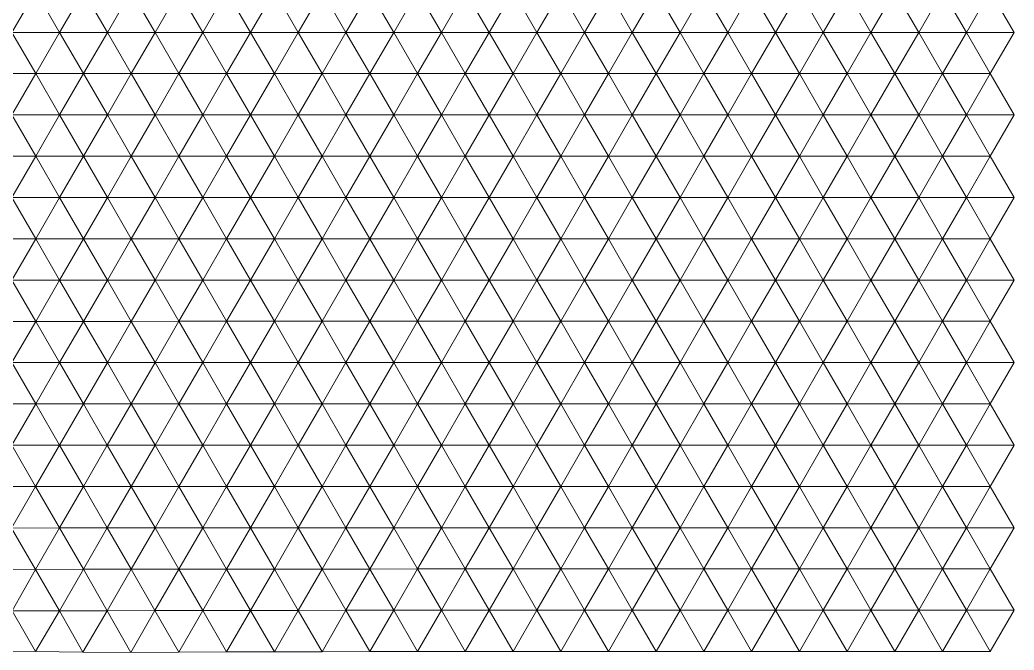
# Model space of a CAD drawing. Extents: x 1.2 to 53.9, y -43.5 to 3.2.
# Drawn here: x 48.75 to 52.924, y -34.563 to -31.919 of the extents above; entities that cross this region are included whole.
import ezdxf

# ---------------------------------------------------------------- set-up
doc = ezdxf.new("R2010")
doc.units = 0
doc.header["$MEASUREMENT"] = 0
doc.layers.add('layer', color=7, linetype='Continuous')

msp = doc.modelspace()

# ---------------------------------------------------------------- linework, layer by layer
at = {"layer": 'layer', "color": 47, "lineweight": 9}
for points in [[(48.8164, -31.7983), (48.6161, -31.7983), (48.7163, -31.9715)], [(48.9166, -31.9715), (48.8164, -31.7983), (48.7163, -31.9715)], [(49.0168, -31.7983), (48.8164, -31.7983), (48.9166, -31.9715)], [(49.117, -31.9715), (49.0168, -31.7983), (48.9166, -31.9715)], [(49.2171, -31.7983), (49.0168, -31.7983), (49.117, -31.9715)], [(49.3173, -31.9715), (49.2171, -31.7983), (49.117, -31.9715)], [(49.4175, -31.7983), (49.2171, -31.7983), (49.3173, -31.9715)], [(49.5177, -31.9715), (49.4175, -31.7983), (49.3173, -31.9715)], [(49.6178, -31.7983), (49.4175, -31.7983), (49.5177, -31.9715)], [(49.718, -31.9715), (49.6178, -31.7983), (49.5177, -31.9715)], [(49.8182, -31.7983), (49.6178, -31.7983), (49.718, -31.9715)], [(49.9184, -31.9715), (49.8182, -31.7983), (49.718, -31.9715)], [(50.0185, -31.7983), (49.8182, -31.7983), (49.9184, -31.9715)], [(50.1187, -31.9715), (50.0185, -31.7983), (49.9184, -31.9715)], [(50.2189, -31.7983), (50.0185, -31.7983), (50.1187, -31.9715)], [(50.3191, -31.9715), (50.2189, -31.7983), (50.1187, -31.9715)], [(50.4192, -31.7983), (50.2189, -31.7983), (50.3191, -31.9715)], [(50.5194, -31.9715), (50.4192, -31.7983), (50.3191, -31.9715)], [(50.6196, -31.7983), (50.4192, -31.7983), (50.5194, -31.9715)], [(50.7198, -31.9715), (50.6196, -31.7983), (50.5194, -31.9715)], [(50.8199, -31.7983), (50.6196, -31.7983), (50.7198, -31.9715)], [(50.9201, -31.9715), (50.8199, -31.7983), (50.7198, -31.9715)], [(51.0203, -31.7983), (50.8199, -31.7983), (50.9201, -31.9715)], [(51.1205, -31.9715), (51.0203, -31.7983), (50.9201, -31.9715)], [(51.2206, -31.7983), (51.0203, -31.7983), (51.1205, -31.9715)], [(51.3208, -31.9715), (51.2206, -31.7983), (51.1205, -31.9715)], [(51.421, -31.7983), (51.2206, -31.7983), (51.3208, -31.9715)], [(51.5212, -31.9715), (51.421, -31.7983), (51.3208, -31.9715)], [(51.6213, -31.7983), (51.421, -31.7983), (51.5212, -31.9715)], [(51.7215, -31.9715), (51.6213, -31.7983), (51.5212, -31.9715)], [(51.8217, -31.7983), (51.6213, -31.7983), (51.7215, -31.9715)], [(51.9219, -31.9715), (51.8217, -31.7983), (51.7215, -31.9715)], [(52.022, -31.7983), (51.8217, -31.7983), (51.9219, -31.9715)], [(52.1222, -31.9715), (52.022, -31.7983), (51.9219, -31.9715)], [(52.2224, -31.7983), (52.022, -31.7983), (52.1222, -31.9715)], [(52.3226, -31.9715), (52.2224, -31.7983), (52.1222, -31.9715)], [(52.4227, -31.7983), (52.2224, -31.7983), (52.3226, -31.9715)], [(52.5229, -31.9715), (52.4227, -31.7983), (52.3226, -31.9715)], [(52.6231, -31.7983), (52.4227, -31.7983), (52.5229, -31.9715)], [(52.7233, -31.9715), (52.6231, -31.7983), (52.5229, -31.9715)], [(52.8234, -31.7983), (52.6231, -31.7983), (52.7233, -31.9715)], [(52.9236, -31.9715), (52.8234, -31.7983), (52.7233, -31.9715)], [(48.8164, -32.1447), (48.7163, -31.9715), (48.6161, -32.1447)], [(48.9166, -31.9715), (48.7163, -31.9715), (48.8164, -32.1447)], [(49.0168, -32.1447), (48.9166, -31.9715), (48.8164, -32.1447)], [(49.117, -31.9715), (48.9166, -31.9715), (49.0168, -32.1447)], [(49.2171, -32.1447), (49.117, -31.9715), (49.0168, -32.1447)], [(49.3173, -31.9715), (49.117, -31.9715), (49.2171, -32.1447)], [(49.4175, -32.1447), (49.3173, -31.9715), (49.2171, -32.1447)], [(49.5177, -31.9715), (49.3173, -31.9715), (49.4175, -32.1447)], [(49.6178, -32.1447), (49.5177, -31.9715), (49.4175, -32.1447)], [(49.718, -31.9715), (49.5177, -31.9715), (49.6178, -32.1447)], [(49.8182, -32.1447), (49.718, -31.9715), (49.6178, -32.1447)], [(49.9184, -31.9715), (49.718, -31.9715), (49.8182, -32.1447)], [(50.0185, -32.1447), (49.9184, -31.9715), (49.8182, -32.1447)], [(50.1187, -31.9715), (49.9184, -31.9715), (50.0185, -32.1447)], [(50.2189, -32.1447), (50.1187, -31.9715), (50.0185, -32.1447)], [(50.3191, -31.9715), (50.1187, -31.9715), (50.2189, -32.1447)], [(50.4192, -32.1447), (50.3191, -31.9715), (50.2189, -32.1447)], [(50.5194, -31.9715), (50.3191, -31.9715), (50.4192, -32.1447)], [(50.6196, -32.1447), (50.5194, -31.9715), (50.4192, -32.1447)], [(50.7198, -31.9715), (50.5194, -31.9715), (50.6196, -32.1447)], [(50.8199, -32.1447), (50.7198, -31.9715), (50.6196, -32.1447)], [(50.9201, -31.9715), (50.7198, -31.9715), (50.8199, -32.1447)], [(51.0203, -32.1447), (50.9201, -31.9715), (50.8199, -32.1447)], [(51.1205, -31.9715), (50.9201, -31.9715), (51.0203, -32.1447)], [(51.2206, -32.1447), (51.1205, -31.9715), (51.0203, -32.1447)], [(51.3208, -31.9715), (51.1205, -31.9715), (51.2206, -32.1447)], [(51.421, -32.1447), (51.3208, -31.9715), (51.2206, -32.1447)], [(51.5212, -31.9715), (51.3208, -31.9715), (51.421, -32.1447)], [(51.6213, -32.1447), (51.5212, -31.9715), (51.421, -32.1447)], [(51.7215, -31.9715), (51.5212, -31.9715), (51.6213, -32.1447)], [(51.8217, -32.1447), (51.7215, -31.9715), (51.6213, -32.1447)], [(51.9219, -31.9715), (51.7215, -31.9715), (51.8217, -32.1447)], [(52.022, -32.1447), (51.9219, -31.9715), (51.8217, -32.1447)], [(52.1222, -31.9715), (51.9219, -31.9715), (52.022, -32.1447)], [(52.2224, -32.1447), (52.1222, -31.9715), (52.022, -32.1447)], [(52.3226, -31.9715), (52.1222, -31.9715), (52.2224, -32.1447)], [(52.4227, -32.1447), (52.3226, -31.9715), (52.2224, -32.1447)], [(52.5229, -31.9715), (52.3226, -31.9715), (52.4227, -32.1447)], [(52.6231, -32.1447), (52.5229, -31.9715), (52.4227, -32.1447)], [(52.7233, -31.9715), (52.5229, -31.9715), (52.6231, -32.1447)], [(52.8234, -32.1447), (52.7233, -31.9715), (52.6231, -32.1447)], [(52.9236, -31.9715), (52.7233, -31.9715), (52.8234, -32.1447)], [(48.8164, -32.1447), (48.6161, -32.1447), (48.7163, -32.3179)], [(48.9166, -32.3179), (48.8164, -32.1447), (48.7163, -32.3179)], [(49.0168, -32.1447), (48.8164, -32.1447), (48.9166, -32.3179)], [(49.117, -32.3179), (49.0168, -32.1447), (48.9166, -32.3179)], [(49.2171, -32.1447), (49.0168, -32.1447), (49.117, -32.3179)], [(49.3173, -32.3179), (49.2171, -32.1447), (49.117, -32.3179)], [(49.4175, -32.1447), (49.2171, -32.1447), (49.3173, -32.3179)], [(49.5177, -32.3179), (49.4175, -32.1447), (49.3173, -32.3179)], [(49.6178, -32.1447), (49.4175, -32.1447), (49.5177, -32.3179)], [(49.718, -32.3179), (49.6178, -32.1447), (49.5177, -32.3179)], [(49.8182, -32.1447), (49.6178, -32.1447), (49.718, -32.3179)], [(49.9184, -32.3179), (49.8182, -32.1447), (49.718, -32.3179)], [(50.0185, -32.1447), (49.8182, -32.1447), (49.9184, -32.3179)], [(50.1187, -32.3179), (50.0185, -32.1447), (49.9184, -32.3179)], [(50.2189, -32.1447), (50.0185, -32.1447), (50.1187, -32.3179)], [(50.3191, -32.3179), (50.2189, -32.1447), (50.1187, -32.3179)], [(50.4192, -32.1447), (50.2189, -32.1447), (50.3191, -32.3179)], [(50.5194, -32.3179), (50.4192, -32.1447), (50.3191, -32.3179)], [(50.6196, -32.1447), (50.4192, -32.1447), (50.5194, -32.3179)], [(50.7198, -32.3179), (50.6196, -32.1447), (50.5194, -32.3179)], [(50.8199, -32.1447), (50.6196, -32.1447), (50.7198, -32.3179)], [(50.9201, -32.3179), (50.8199, -32.1447), (50.7198, -32.3179)], [(51.0203, -32.1447), (50.8199, -32.1447), (50.9201, -32.3179)], [(51.1205, -32.3179), (51.0203, -32.1447), (50.9201, -32.3179)], [(51.2206, -32.1447), (51.0203, -32.1447), (51.1205, -32.3179)], [(51.3208, -32.3179), (51.2206, -32.1447), (51.1205, -32.3179)], [(51.421, -32.1447), (51.2206, -32.1447), (51.3208, -32.3179)], [(51.5212, -32.3179), (51.421, -32.1447), (51.3208, -32.3179)], [(51.6213, -32.1447), (51.421, -32.1447), (51.5212, -32.3179)], [(51.7215, -32.3179), (51.6213, -32.1447), (51.5212, -32.3179)], [(51.8217, -32.1447), (51.6213, -32.1447), (51.7215, -32.3179)], [(51.9219, -32.3179), (51.8217, -32.1447), (51.7215, -32.3179)], [(52.022, -32.1447), (51.8217, -32.1447), (51.9219, -32.3179)], [(52.1222, -32.3179), (52.022, -32.1447), (51.9219, -32.3179)], [(52.2224, -32.1447), (52.022, -32.1447), (52.1222, -32.3179)], [(52.3226, -32.3179), (52.2224, -32.1447), (52.1222, -32.3179)], [(52.4227, -32.1447), (52.2224, -32.1447), (52.3226, -32.3179)], [(52.5229, -32.3179), (52.4227, -32.1447), (52.3226, -32.3179)], [(52.6231, -32.1447), (52.4227, -32.1447), (52.5229, -32.3179)], [(52.7233, -32.3179), (52.6231, -32.1447), (52.5229, -32.3179)], [(52.8234, -32.1447), (52.6231, -32.1447), (52.7233, -32.3179)], [(52.9236, -32.3179), (52.8234, -32.1447), (52.7233, -32.3179)], [(48.8165, -32.4911), (48.7163, -32.3179), (48.6161, -32.4911)], [(48.9166, -32.3179), (48.7163, -32.3179), (48.8165, -32.4911)], [(49.0168, -32.4911), (48.9166, -32.3179), (48.8165, -32.4911)], [(49.117, -32.3179), (48.9166, -32.3179), (49.0168, -32.4911)], [(49.2171, -32.4911), (49.117, -32.3179), (49.0168, -32.4911)], [(49.3173, -32.3179), (49.117, -32.3179), (49.2171, -32.4911)], [(49.4175, -32.4911), (49.3173, -32.3179), (49.2171, -32.4911)], [(49.5177, -32.3179), (49.3173, -32.3179), (49.4175, -32.4911)], [(49.6178, -32.4911), (49.5177, -32.3179), (49.4175, -32.4911)], [(49.718, -32.3179), (49.5177, -32.3179), (49.6178, -32.4911)], [(49.8182, -32.4911), (49.718, -32.3179), (49.6178, -32.4911)], [(49.9184, -32.3179), (49.718, -32.3179), (49.8182, -32.4911)], [(50.0185, -32.4911), (49.9184, -32.3179), (49.8182, -32.4911)], [(50.1187, -32.3179), (49.9184, -32.3179), (50.0185, -32.4911)], [(50.2189, -32.4911), (50.1187, -32.3179), (50.0185, -32.4911)], [(50.3191, -32.3179), (50.1187, -32.3179), (50.2189, -32.4911)], [(50.4192, -32.4911), (50.3191, -32.3179), (50.2189, -32.4911)], [(50.5194, -32.3179), (50.3191, -32.3179), (50.4192, -32.4911)], [(50.6196, -32.4911), (50.5194, -32.3179), (50.4192, -32.4911)], [(50.7198, -32.3179), (50.5194, -32.3179), (50.6196, -32.4911)], [(50.8199, -32.4911), (50.7198, -32.3179), (50.6196, -32.4911)], [(50.9201, -32.3179), (50.7198, -32.3179), (50.8199, -32.4911)], [(51.0203, -32.4911), (50.9201, -32.3179), (50.8199, -32.4911)], [(51.1205, -32.3179), (50.9201, -32.3179), (51.0203, -32.4911)], [(51.2206, -32.4911), (51.1205, -32.3179), (51.0203, -32.4911)], [(51.3208, -32.3179), (51.1205, -32.3179), (51.2206, -32.4911)], [(51.421, -32.4911), (51.3208, -32.3179), (51.2206, -32.4911)], [(51.5212, -32.3179), (51.3208, -32.3179), (51.421, -32.4911)], [(51.6213, -32.4911), (51.5212, -32.3179), (51.421, -32.4911)], [(51.7215, -32.3179), (51.5212, -32.3179), (51.6213, -32.4911)], [(51.8217, -32.4911), (51.7215, -32.3179), (51.6213, -32.4911)], [(51.9219, -32.3179), (51.7215, -32.3179), (51.8217, -32.4911)], [(52.022, -32.4911), (51.9219, -32.3179), (51.8217, -32.4911)], [(52.1222, -32.3179), (51.9219, -32.3179), (52.022, -32.4911)], [(52.2224, -32.4911), (52.1222, -32.3179), (52.022, -32.4911)], [(52.3226, -32.3179), (52.1222, -32.3179), (52.2224, -32.4911)], [(52.4227, -32.4911), (52.3226, -32.3179), (52.2224, -32.4911)], [(52.5229, -32.3179), (52.3226, -32.3179), (52.4227, -32.4911)], [(52.6231, -32.4911), (52.5229, -32.3179), (52.4227, -32.4911)], [(52.7233, -32.3179), (52.5229, -32.3179), (52.6231, -32.4911)], [(52.8234, -32.4911), (52.7233, -32.3179), (52.6231, -32.4911)], [(52.9236, -32.3179), (52.7233, -32.3179), (52.8234, -32.4911)], [(48.8165, -32.4911), (48.6161, -32.4911), (48.7163, -32.6644)], [(48.9166, -32.6643), (48.8165, -32.4911), (48.7163, -32.6644)], [(49.0168, -32.4911), (48.8165, -32.4911), (48.9166, -32.6643)], [(49.117, -32.6643), (49.0168, -32.4911), (48.9166, -32.6643)], [(49.2171, -32.4911), (49.0168, -32.4911), (49.117, -32.6643)], [(49.3173, -32.6643), (49.2171, -32.4911), (49.117, -32.6643)], [(49.4175, -32.4911), (49.2171, -32.4911), (49.3173, -32.6643)], [(49.5177, -32.6643), (49.4175, -32.4911), (49.3173, -32.6643)], [(49.6178, -32.4911), (49.4175, -32.4911), (49.5177, -32.6643)], [(49.718, -32.6643), (49.6178, -32.4911), (49.5177, -32.6643)], [(49.8182, -32.4911), (49.6178, -32.4911), (49.718, -32.6643)], [(49.9184, -32.6643), (49.8182, -32.4911), (49.718, -32.6643)], [(50.0185, -32.4911), (49.8182, -32.4911), (49.9184, -32.6643)], [(50.1187, -32.6643), (50.0185, -32.4911), (49.9184, -32.6643)], [(50.2189, -32.4911), (50.0185, -32.4911), (50.1187, -32.6643)], [(50.3191, -32.6643), (50.2189, -32.4911), (50.1187, -32.6643)], [(50.4192, -32.4911), (50.2189, -32.4911), (50.3191, -32.6643)], [(50.5194, -32.6643), (50.4192, -32.4911), (50.3191, -32.6643)], [(50.6196, -32.4911), (50.4192, -32.4911), (50.5194, -32.6643)], [(50.7198, -32.6643), (50.6196, -32.4911), (50.5194, -32.6643)], [(50.8199, -32.4911), (50.6196, -32.4911), (50.7198, -32.6643)], [(50.9201, -32.6643), (50.8199, -32.4911), (50.7198, -32.6643)], [(51.0203, -32.4911), (50.8199, -32.4911), (50.9201, -32.6643)], [(51.1205, -32.6643), (51.0203, -32.4911), (50.9201, -32.6643)], [(51.2206, -32.4911), (51.0203, -32.4911), (51.1205, -32.6643)], [(51.3208, -32.6643), (51.2206, -32.4911), (51.1205, -32.6643)], [(51.421, -32.4911), (51.2206, -32.4911), (51.3208, -32.6643)], [(51.5212, -32.6643), (51.421, -32.4911), (51.3208, -32.6643)], [(51.6213, -32.4911), (51.421, -32.4911), (51.5212, -32.6643)], [(51.7215, -32.6643), (51.6213, -32.4911), (51.5212, -32.6643)], [(51.8217, -32.4911), (51.6213, -32.4911), (51.7215, -32.6643)], [(51.9219, -32.6643), (51.8217, -32.4911), (51.7215, -32.6643)], [(52.022, -32.4911), (51.8217, -32.4911), (51.9219, -32.6643)], [(52.1222, -32.6643), (52.022, -32.4911), (51.9219, -32.6643)], [(52.2224, -32.4911), (52.022, -32.4911), (52.1222, -32.6643)], [(52.3226, -32.6643), (52.2224, -32.4911), (52.1222, -32.6643)], [(52.4227, -32.4911), (52.2224, -32.4911), (52.3226, -32.6643)], [(52.5229, -32.6643), (52.4227, -32.4911), (52.3226, -32.6643)], [(52.6231, -32.4911), (52.4227, -32.4911), (52.5229, -32.6643)], [(52.7233, -32.6643), (52.6231, -32.4911), (52.5229, -32.6643)], [(52.8234, -32.4911), (52.6231, -32.4911), (52.7233, -32.6643)], [(52.9236, -32.6643), (52.8234, -32.4911), (52.7233, -32.6643)], [(48.8165, -32.8376), (48.7163, -32.6644), (48.6162, -32.8376)], [(48.9166, -32.6643), (48.7163, -32.6644), (48.8165, -32.8376)], [(49.0168, -32.8375), (48.9166, -32.6643), (48.8165, -32.8376)], [(49.117, -32.6643), (48.9166, -32.6643), (49.0168, -32.8375)], [(49.2171, -32.8375), (49.117, -32.6643), (49.0168, -32.8375)], [(49.3173, -32.6643), (49.117, -32.6643), (49.2171, -32.8375)], [(49.4175, -32.8375), (49.3173, -32.6643), (49.2171, -32.8375)], [(49.5177, -32.6643), (49.3173, -32.6643), (49.4175, -32.8375)], [(49.6178, -32.8375), (49.5177, -32.6643), (49.4175, -32.8375)], [(49.718, -32.6643), (49.5177, -32.6643), (49.6178, -32.8375)], [(49.8182, -32.8375), (49.718, -32.6643), (49.6178, -32.8375)], [(49.9184, -32.6643), (49.718, -32.6643), (49.8182, -32.8375)], [(50.0185, -32.8375), (49.9184, -32.6643), (49.8182, -32.8375)], [(50.1187, -32.6643), (49.9184, -32.6643), (50.0185, -32.8375)], [(50.2189, -32.8375), (50.1187, -32.6643), (50.0185, -32.8375)], [(50.3191, -32.6643), (50.1187, -32.6643), (50.2189, -32.8375)], [(50.4192, -32.8375), (50.3191, -32.6643), (50.2189, -32.8375)], [(50.5194, -32.6643), (50.3191, -32.6643), (50.4192, -32.8375)], [(50.6196, -32.8375), (50.5194, -32.6643), (50.4192, -32.8375)], [(50.7198, -32.6643), (50.5194, -32.6643), (50.6196, -32.8375)], [(50.8199, -32.8375), (50.7198, -32.6643), (50.6196, -32.8375)], [(50.9201, -32.6643), (50.7198, -32.6643), (50.8199, -32.8375)], [(51.0203, -32.8375), (50.9201, -32.6643), (50.8199, -32.8375)], [(51.1205, -32.6643), (50.9201, -32.6643), (51.0203, -32.8375)], [(51.2206, -32.8375), (51.1205, -32.6643), (51.0203, -32.8375)], [(51.3208, -32.6643), (51.1205, -32.6643), (51.2206, -32.8375)], [(51.421, -32.8375), (51.3208, -32.6643), (51.2206, -32.8375)], [(51.5212, -32.6643), (51.3208, -32.6643), (51.421, -32.8375)], [(51.6213, -32.8375), (51.5212, -32.6643), (51.421, -32.8375)], [(51.7215, -32.6643), (51.5212, -32.6643), (51.6213, -32.8375)], [(51.8217, -32.8375), (51.7215, -32.6643), (51.6213, -32.8375)], [(51.9219, -32.6643), (51.7215, -32.6643), (51.8217, -32.8375)], [(52.022, -32.8375), (51.9219, -32.6643), (51.8217, -32.8375)], [(52.1222, -32.6643), (51.9219, -32.6643), (52.022, -32.8375)], [(52.2224, -32.8375), (52.1222, -32.6643), (52.022, -32.8375)], [(52.3226, -32.6643), (52.1222, -32.6643), (52.2224, -32.8375)], [(52.4227, -32.8375), (52.3226, -32.6643), (52.2224, -32.8375)], [(52.5229, -32.6643), (52.3226, -32.6643), (52.4227, -32.8375)], [(52.6231, -32.8375), (52.5229, -32.6643), (52.4227, -32.8375)], [(52.7233, -32.6643), (52.5229, -32.6643), (52.6231, -32.8375)], [(52.8234, -32.8375), (52.7233, -32.6643), (52.6231, -32.8375)], [(52.9236, -32.6643), (52.7233, -32.6643), (52.8234, -32.8375)], [(48.8165, -32.8376), (48.6162, -32.8376), (48.7163, -33.0108)], [(48.9166, -33.0108), (48.8165, -32.8376), (48.7163, -33.0108)], [(49.0168, -32.8375), (48.8165, -32.8376), (48.9166, -33.0108)], [(49.117, -33.0107), (49.0168, -32.8375), (48.9166, -33.0108)], [(49.2171, -32.8375), (49.0168, -32.8375), (49.117, -33.0107)], [(49.3173, -33.0107), (49.2171, -32.8375), (49.117, -33.0107)], [(49.4175, -32.8375), (49.2171, -32.8375), (49.3173, -33.0107)], [(49.5177, -33.0107), (49.4175, -32.8375), (49.3173, -33.0107)], [(49.6178, -32.8375), (49.4175, -32.8375), (49.5177, -33.0107)], [(49.718, -33.0107), (49.6178, -32.8375), (49.5177, -33.0107)], [(49.8182, -32.8375), (49.6178, -32.8375), (49.718, -33.0107)], [(49.9184, -33.0107), (49.8182, -32.8375), (49.718, -33.0107)], [(50.0185, -32.8375), (49.8182, -32.8375), (49.9184, -33.0107)], [(50.1187, -33.0107), (50.0185, -32.8375), (49.9184, -33.0107)], [(50.2189, -32.8375), (50.0185, -32.8375), (50.1187, -33.0107)], [(50.3191, -33.0107), (50.2189, -32.8375), (50.1187, -33.0107)], [(50.4192, -32.8375), (50.2189, -32.8375), (50.3191, -33.0107)], [(50.5194, -33.0107), (50.4192, -32.8375), (50.3191, -33.0107)], [(50.6196, -32.8375), (50.4192, -32.8375), (50.5194, -33.0107)], [(50.7198, -33.0107), (50.6196, -32.8375), (50.5194, -33.0107)], [(50.8199, -32.8375), (50.6196, -32.8375), (50.7198, -33.0107)], [(50.9201, -33.0107), (50.8199, -32.8375), (50.7198, -33.0107)], [(51.0203, -32.8375), (50.8199, -32.8375), (50.9201, -33.0107)], [(51.1205, -33.0107), (51.0203, -32.8375), (50.9201, -33.0107)], [(51.2206, -32.8375), (51.0203, -32.8375), (51.1205, -33.0107)], [(51.3208, -33.0107), (51.2206, -32.8375), (51.1205, -33.0107)], [(51.421, -32.8375), (51.2206, -32.8375), (51.3208, -33.0107)], [(51.5212, -33.0107), (51.421, -32.8375), (51.3208, -33.0107)], [(51.6213, -32.8375), (51.421, -32.8375), (51.5212, -33.0107)], [(51.7215, -33.0107), (51.6213, -32.8375), (51.5212, -33.0107)], [(51.8217, -32.8375), (51.6213, -32.8375), (51.7215, -33.0107)], [(51.9219, -33.0107), (51.8217, -32.8375), (51.7215, -33.0107)], [(52.022, -32.8375), (51.8217, -32.8375), (51.9219, -33.0107)], [(52.1222, -33.0107), (52.022, -32.8375), (51.9219, -33.0107)], [(52.2224, -32.8375), (52.022, -32.8375), (52.1222, -33.0107)], [(52.3226, -33.0107), (52.2224, -32.8375), (52.1222, -33.0107)], [(52.4227, -32.8375), (52.2224, -32.8375), (52.3226, -33.0107)], [(52.5229, -33.0107), (52.4227, -32.8375), (52.3226, -33.0107)], [(52.6231, -32.8375), (52.4227, -32.8375), (52.5229, -33.0107)], [(52.7233, -33.0107), (52.6231, -32.8375), (52.5229, -33.0107)], [(52.8234, -32.8375), (52.6231, -32.8375), (52.7233, -33.0107)], [(52.9236, -33.0107), (52.8234, -32.8375), (52.7233, -33.0107)], [(48.8165, -33.184), (48.7163, -33.0108), (48.6163, -33.1841)], [(48.9166, -33.0108), (48.7163, -33.0108), (48.8165, -33.184)], [(49.0168, -33.184), (48.9166, -33.0108), (48.8165, -33.184)], [(49.117, -33.0107), (48.9166, -33.0108), (49.0168, -33.184)], [(49.2171, -33.184), (49.117, -33.0107), (49.0168, -33.184)], [(49.3173, -33.0107), (49.117, -33.0107), (49.2171, -33.184)], [(49.4175, -33.1839), (49.3173, -33.0107), (49.2171, -33.184)], [(49.5177, -33.0107), (49.3173, -33.0107), (49.4175, -33.1839)], [(49.6178, -33.1839), (49.5177, -33.0107), (49.4175, -33.1839)], [(49.718, -33.0107), (49.5177, -33.0107), (49.6178, -33.1839)], [(49.8182, -33.1839), (49.718, -33.0107), (49.6178, -33.1839)], [(49.9184, -33.0107), (49.718, -33.0107), (49.8182, -33.1839)], [(50.0185, -33.1839), (49.9184, -33.0107), (49.8182, -33.1839)], [(50.1187, -33.0107), (49.9184, -33.0107), (50.0185, -33.1839)], [(50.2189, -33.1839), (50.1187, -33.0107), (50.0185, -33.1839)], [(50.3191, -33.0107), (50.1187, -33.0107), (50.2189, -33.1839)], [(50.4192, -33.1839), (50.3191, -33.0107), (50.2189, -33.1839)], [(50.5194, -33.0107), (50.3191, -33.0107), (50.4192, -33.1839)], [(50.6196, -33.1839), (50.5194, -33.0107), (50.4192, -33.1839)], [(50.7198, -33.0107), (50.5194, -33.0107), (50.6196, -33.1839)], [(50.8199, -33.1839), (50.7198, -33.0107), (50.6196, -33.1839)], [(50.9201, -33.0107), (50.7198, -33.0107), (50.8199, -33.1839)], [(51.0203, -33.1839), (50.9201, -33.0107), (50.8199, -33.1839)], [(51.1205, -33.0107), (50.9201, -33.0107), (51.0203, -33.1839)], [(51.2206, -33.1839), (51.1205, -33.0107), (51.0203, -33.1839)], [(51.3208, -33.0107), (51.1205, -33.0107), (51.2206, -33.1839)], [(51.421, -33.1839), (51.3208, -33.0107), (51.2206, -33.1839)], [(51.5212, -33.0107), (51.3208, -33.0107), (51.421, -33.1839)], [(51.6213, -33.1839), (51.5212, -33.0107), (51.421, -33.1839)], [(51.7215, -33.0107), (51.5212, -33.0107), (51.6213, -33.1839)], [(51.8217, -33.1839), (51.7215, -33.0107), (51.6213, -33.1839)], [(51.9219, -33.0107), (51.7215, -33.0107), (51.8217, -33.1839)], [(52.022, -33.1839), (51.9219, -33.0107), (51.8217, -33.1839)], [(52.1222, -33.0107), (51.9219, -33.0107), (52.022, -33.1839)], [(52.2224, -33.1839), (52.1222, -33.0107), (52.022, -33.1839)], [(52.3226, -33.0107), (52.1222, -33.0107), (52.2224, -33.1839)], [(52.4227, -33.1839), (52.3226, -33.0107), (52.2224, -33.1839)], [(52.5229, -33.0107), (52.3226, -33.0107), (52.4227, -33.1839)], [(52.6231, -33.1839), (52.5229, -33.0107), (52.4227, -33.1839)], [(52.7233, -33.0107), (52.5229, -33.0107), (52.6231, -33.1839)], [(52.8234, -33.1839), (52.7233, -33.0107), (52.6231, -33.1839)], [(52.9236, -33.0107), (52.7233, -33.0107), (52.8234, -33.1839)], [(48.8165, -33.184), (48.6163, -33.1841), (48.7163, -33.3572)], [(48.9166, -33.3572), (48.8165, -33.184), (48.7163, -33.3572)], [(49.0168, -33.184), (48.8165, -33.184), (48.9166, -33.3572)], [(49.1169, -33.3572), (49.0168, -33.184), (48.9166, -33.3572)], [(49.2171, -33.184), (49.0168, -33.184), (49.1169, -33.3572)], [(49.3173, -33.3571), (49.2171, -33.184), (49.1169, -33.3572)], [(49.4175, -33.1839), (49.2171, -33.184), (49.3173, -33.3571)], [(49.5176, -33.3571), (49.4175, -33.1839), (49.3173, -33.3571)], [(49.6178, -33.1839), (49.4175, -33.1839), (49.5176, -33.3571)], [(49.718, -33.3571), (49.6178, -33.1839), (49.5176, -33.3571)], [(49.8182, -33.1839), (49.6178, -33.1839), (49.718, -33.3571)], [(49.9184, -33.3571), (49.8182, -33.1839), (49.718, -33.3571)], [(50.0185, -33.1839), (49.8182, -33.1839), (49.9184, -33.3571)], [(50.1187, -33.3571), (50.0185, -33.1839), (49.9184, -33.3571)], [(50.2189, -33.1839), (50.0185, -33.1839), (50.1187, -33.3571)], [(50.3191, -33.3571), (50.2189, -33.1839), (50.1187, -33.3571)], [(50.4192, -33.1839), (50.2189, -33.1839), (50.3191, -33.3571)], [(50.5194, -33.3571), (50.4192, -33.1839), (50.3191, -33.3571)], [(50.6196, -33.1839), (50.4192, -33.1839), (50.5194, -33.3571)], [(50.7198, -33.3571), (50.6196, -33.1839), (50.5194, -33.3571)], [(50.8199, -33.1839), (50.6196, -33.1839), (50.7198, -33.3571)], [(50.9201, -33.3571), (50.8199, -33.1839), (50.7198, -33.3571)], [(51.0203, -33.1839), (50.8199, -33.1839), (50.9201, -33.3571)], [(51.1205, -33.3571), (51.0203, -33.1839), (50.9201, -33.3571)], [(51.2206, -33.1839), (51.0203, -33.1839), (51.1205, -33.3571)], [(51.3208, -33.3571), (51.2206, -33.1839), (51.1205, -33.3571)], [(51.421, -33.1839), (51.2206, -33.1839), (51.3208, -33.3571)], [(51.5212, -33.3571), (51.421, -33.1839), (51.3208, -33.3571)], [(51.6213, -33.1839), (51.421, -33.1839), (51.5212, -33.3571)], [(51.7215, -33.3571), (51.6213, -33.1839), (51.5212, -33.3571)], [(51.8217, -33.1839), (51.6213, -33.1839), (51.7215, -33.3571)], [(51.9219, -33.3571), (51.8217, -33.1839), (51.7215, -33.3571)], [(52.022, -33.1839), (51.8217, -33.1839), (51.9219, -33.3571)], [(52.1222, -33.3571), (52.022, -33.1839), (51.9219, -33.3571)], [(52.2224, -33.1839), (52.022, -33.1839), (52.1222, -33.3571)], [(52.3226, -33.3571), (52.2224, -33.1839), (52.1222, -33.3571)], [(52.4227, -33.1839), (52.2224, -33.1839), (52.3226, -33.3571)], [(52.5229, -33.3571), (52.4227, -33.1839), (52.3226, -33.3571)], [(52.6231, -33.1839), (52.4227, -33.1839), (52.5229, -33.3571)], [(52.7233, -33.3571), (52.6231, -33.1839), (52.5229, -33.3571)], [(52.8234, -33.1839), (52.6231, -33.1839), (52.7233, -33.3571)], [(52.9236, -33.3571), (52.8234, -33.1839), (52.7233, -33.3571)], [(48.8163, -33.5305), (48.7163, -33.3572), (48.6162, -33.5305)], [(48.9166, -33.3572), (48.7163, -33.3572), (48.8163, -33.5305)], [(49.0167, -33.5305), (48.9166, -33.3572), (48.8163, -33.5305)], [(49.1169, -33.3572), (48.9166, -33.3572), (49.0167, -33.5305)], [(49.2171, -33.5304), (49.1169, -33.3572), (49.0167, -33.5305)], [(49.3173, -33.3571), (49.1169, -33.3572), (49.2171, -33.5304)], [(49.4174, -33.5304), (49.3173, -33.3571), (49.2171, -33.5304)], [(49.5176, -33.3571), (49.3173, -33.3571), (49.4174, -33.5304)], [(49.6178, -33.5303), (49.5176, -33.3571), (49.4174, -33.5304)], [(49.718, -33.3571), (49.5176, -33.3571), (49.6178, -33.5303)], [(49.8182, -33.5303), (49.718, -33.3571), (49.6178, -33.5303)], [(49.9184, -33.3571), (49.718, -33.3571), (49.8182, -33.5303)], [(50.0185, -33.5303), (49.9184, -33.3571), (49.8182, -33.5303)], [(50.1187, -33.3571), (49.9184, -33.3571), (50.0185, -33.5303)], [(50.2189, -33.5303), (50.1187, -33.3571), (50.0185, -33.5303)], [(50.3191, -33.3571), (50.1187, -33.3571), (50.2189, -33.5303)], [(50.4192, -33.5303), (50.3191, -33.3571), (50.2189, -33.5303)], [(50.5194, -33.3571), (50.3191, -33.3571), (50.4192, -33.5303)], [(50.6196, -33.5303), (50.5194, -33.3571), (50.4192, -33.5303)], [(50.7198, -33.3571), (50.5194, -33.3571), (50.6196, -33.5303)], [(50.8199, -33.5303), (50.7198, -33.3571), (50.6196, -33.5303)], [(50.9201, -33.3571), (50.7198, -33.3571), (50.8199, -33.5303)], [(51.0203, -33.5303), (50.9201, -33.3571), (50.8199, -33.5303)], [(51.1205, -33.3571), (50.9201, -33.3571), (51.0203, -33.5303)], [(51.2206, -33.5303), (51.1205, -33.3571), (51.0203, -33.5303)], [(51.3208, -33.3571), (51.1205, -33.3571), (51.2206, -33.5303)], [(51.421, -33.5303), (51.3208, -33.3571), (51.2206, -33.5303)], [(51.5212, -33.3571), (51.3208, -33.3571), (51.421, -33.5303)], [(51.6213, -33.5303), (51.5212, -33.3571), (51.421, -33.5303)], [(51.7215, -33.3571), (51.5212, -33.3571), (51.6213, -33.5303)], [(51.8217, -33.5303), (51.7215, -33.3571), (51.6213, -33.5303)], [(51.9219, -33.3571), (51.7215, -33.3571), (51.8217, -33.5303)], [(52.022, -33.5303), (51.9219, -33.3571), (51.8217, -33.5303)], [(52.1222, -33.3571), (51.9219, -33.3571), (52.022, -33.5303)], [(52.2224, -33.5303), (52.1222, -33.3571), (52.022, -33.5303)], [(52.3226, -33.3571), (52.1222, -33.3571), (52.2224, -33.5303)], [(52.4227, -33.5303), (52.3226, -33.3571), (52.2224, -33.5303)], [(52.5229, -33.3571), (52.3226, -33.3571), (52.4227, -33.5303)], [(52.6231, -33.5303), (52.5229, -33.3571), (52.4227, -33.5303)], [(52.7233, -33.3571), (52.5229, -33.3571), (52.6231, -33.5303)], [(52.8234, -33.5303), (52.7233, -33.3571), (52.6231, -33.5303)], [(52.9236, -33.3571), (52.7233, -33.3571), (52.8234, -33.5303)], [(48.8163, -33.5305), (48.6162, -33.5305), (48.7159, -33.7039)], [(48.9163, -33.7039), (48.8163, -33.5305), (48.7159, -33.7039)], [(49.0167, -33.5305), (48.8163, -33.5305), (48.9163, -33.7039)], [(49.1168, -33.7038), (49.0167, -33.5305), (48.9163, -33.7039)], [(49.2171, -33.5304), (49.0167, -33.5305), (49.1168, -33.7038)], [(49.3172, -33.7037), (49.2171, -33.5304), (49.1168, -33.7038)], [(49.4174, -33.5304), (49.2171, -33.5304), (49.3172, -33.7037)], [(49.5176, -33.7036), (49.4174, -33.5304), (49.3172, -33.7037)], [(49.6178, -33.5303), (49.4174, -33.5304), (49.5176, -33.7036)], [(49.718, -33.7036), (49.6178, -33.5303), (49.5176, -33.7036)], [(49.8182, -33.5303), (49.6178, -33.5303), (49.718, -33.7036)], [(49.9184, -33.7035), (49.8182, -33.5303), (49.718, -33.7036)], [(50.0185, -33.5303), (49.8182, -33.5303), (49.9184, -33.7035)], [(50.1187, -33.7035), (50.0185, -33.5303), (49.9184, -33.7035)], [(50.2189, -33.5303), (50.0185, -33.5303), (50.1187, -33.7035)], [(50.3191, -33.7035), (50.2189, -33.5303), (50.1187, -33.7035)], [(50.4192, -33.5303), (50.2189, -33.5303), (50.3191, -33.7035)], [(50.5194, -33.7035), (50.4192, -33.5303), (50.3191, -33.7035)], [(50.6196, -33.5303), (50.4192, -33.5303), (50.5194, -33.7035)], [(50.7198, -33.7035), (50.6196, -33.5303), (50.5194, -33.7035)], [(50.8199, -33.5303), (50.6196, -33.5303), (50.7198, -33.7035)], [(50.9201, -33.7035), (50.8199, -33.5303), (50.7198, -33.7035)], [(51.0203, -33.5303), (50.8199, -33.5303), (50.9201, -33.7035)], [(51.1205, -33.7035), (51.0203, -33.5303), (50.9201, -33.7035)], [(51.2206, -33.5303), (51.0203, -33.5303), (51.1205, -33.7035)], [(51.3208, -33.7035), (51.2206, -33.5303), (51.1205, -33.7035)], [(51.421, -33.5303), (51.2206, -33.5303), (51.3208, -33.7035)], [(51.5212, -33.7035), (51.421, -33.5303), (51.3208, -33.7035)], [(51.6213, -33.5303), (51.421, -33.5303), (51.5212, -33.7035)], [(51.7215, -33.7035), (51.6213, -33.5303), (51.5212, -33.7035)], [(51.8217, -33.5303), (51.6213, -33.5303), (51.7215, -33.7035)], [(51.9219, -33.7035), (51.8217, -33.5303), (51.7215, -33.7035)], [(52.022, -33.5303), (51.8217, -33.5303), (51.9219, -33.7035)], [(52.1222, -33.7035), (52.022, -33.5303), (51.9219, -33.7035)], [(52.2224, -33.5303), (52.022, -33.5303), (52.1222, -33.7035)], [(52.3226, -33.7035), (52.2224, -33.5303), (52.1222, -33.7035)], [(52.4227, -33.5303), (52.2224, -33.5303), (52.3226, -33.7035)], [(52.5229, -33.7035), (52.4227, -33.5303), (52.3226, -33.7035)], [(52.6231, -33.5303), (52.4227, -33.5303), (52.5229, -33.7035)], [(52.7233, -33.7035), (52.6231, -33.5303), (52.5229, -33.7035)], [(52.8234, -33.5303), (52.6231, -33.5303), (52.7233, -33.7035)], [(52.9236, -33.7035), (52.8234, -33.5303), (52.7233, -33.7035)], [(48.8158, -33.8775), (48.7159, -33.7039), (48.6151, -33.8775)], [(48.9163, -33.7039), (48.7159, -33.7039), (48.8158, -33.8775)], [(49.0164, -33.8773), (48.9163, -33.7039), (48.8158, -33.8775)], [(49.1168, -33.7038), (48.9163, -33.7039), (49.0164, -33.8773)], [(49.2169, -33.8771), (49.1168, -33.7038), (49.0164, -33.8773)], [(49.3172, -33.7037), (49.1168, -33.7038), (49.2169, -33.8771)], [(49.4174, -33.8769), (49.3172, -33.7037), (49.2169, -33.8771)], [(49.5176, -33.7036), (49.3172, -33.7037), (49.4174, -33.8769)], [(49.6178, -33.8769), (49.5176, -33.7036), (49.4174, -33.8769)], [(49.718, -33.7036), (49.5176, -33.7036), (49.6178, -33.8769)], [(49.8182, -33.8768), (49.718, -33.7036), (49.6178, -33.8769)], [(49.9184, -33.7035), (49.718, -33.7036), (49.8182, -33.8768)], [(50.0185, -33.8768), (49.9184, -33.7035), (49.8182, -33.8768)], [(50.1187, -33.7035), (49.9184, -33.7035), (50.0185, -33.8768)], [(50.2189, -33.8767), (50.1187, -33.7035), (50.0185, -33.8768)], [(50.3191, -33.7035), (50.1187, -33.7035), (50.2189, -33.8767)], [(50.4192, -33.8767), (50.3191, -33.7035), (50.2189, -33.8767)], [(50.5194, -33.7035), (50.3191, -33.7035), (50.4192, -33.8767)], [(50.6196, -33.8767), (50.5194, -33.7035), (50.4192, -33.8767)], [(50.7198, -33.7035), (50.5194, -33.7035), (50.6196, -33.8767)], [(50.8199, -33.8767), (50.7198, -33.7035), (50.6196, -33.8767)], [(50.9201, -33.7035), (50.7198, -33.7035), (50.8199, -33.8767)], [(51.0203, -33.8767), (50.9201, -33.7035), (50.8199, -33.8767)], [(51.1205, -33.7035), (50.9201, -33.7035), (51.0203, -33.8767)], [(51.2206, -33.8767), (51.1205, -33.7035), (51.0203, -33.8767)], [(51.3208, -33.7035), (51.1205, -33.7035), (51.2206, -33.8767)], [(51.421, -33.8767), (51.3208, -33.7035), (51.2206, -33.8767)], [(51.5212, -33.7035), (51.3208, -33.7035), (51.421, -33.8767)], [(51.6213, -33.8767), (51.5212, -33.7035), (51.421, -33.8767)], [(51.7215, -33.7035), (51.5212, -33.7035), (51.6213, -33.8767)], [(51.8217, -33.8767), (51.7215, -33.7035), (51.6213, -33.8767)], [(51.9219, -33.7035), (51.7215, -33.7035), (51.8217, -33.8767)], [(52.022, -33.8767), (51.9219, -33.7035), (51.8217, -33.8767)], [(52.1222, -33.7035), (51.9219, -33.7035), (52.022, -33.8767)], [(52.2224, -33.8767), (52.1222, -33.7035), (52.022, -33.8767)], [(52.3226, -33.7035), (52.1222, -33.7035), (52.2224, -33.8767)], [(52.4227, -33.8767), (52.3226, -33.7035), (52.2224, -33.8767)], [(52.5229, -33.7035), (52.3226, -33.7035), (52.4227, -33.8767)], [(52.6231, -33.8767), (52.5229, -33.7035), (52.4227, -33.8767)], [(52.7233, -33.7035), (52.5229, -33.7035), (52.6231, -33.8767)], [(52.8234, -33.8767), (52.7233, -33.7035), (52.6231, -33.8767)], [(52.9236, -33.7035), (52.7233, -33.7035), (52.8234, -33.8767)], [(48.8158, -33.8775), (48.6151, -33.8775), (48.7149, -34.0518)], [(48.916, -34.0511), (48.8158, -33.8775), (48.7149, -34.0518)], [(49.0164, -33.8773), (48.8158, -33.8775), (48.916, -34.0511)], [(49.1166, -34.0507), (49.0164, -33.8773), (48.916, -34.0511)], [(49.2169, -33.8771), (49.0164, -33.8773), (49.1166, -34.0507)], [(49.3171, -34.0504), (49.2169, -33.8771), (49.1166, -34.0507)], [(49.4174, -33.8769), (49.2169, -33.8771), (49.3171, -34.0504)], [(49.5175, -34.0503), (49.4174, -33.8769), (49.3171, -34.0504)], [(49.6178, -33.8769), (49.4174, -33.8769), (49.5175, -34.0503)], [(49.718, -34.0501), (49.6178, -33.8769), (49.5175, -34.0503)], [(49.8182, -33.8768), (49.6178, -33.8769), (49.718, -34.0501)], [(49.9184, -34.05), (49.8182, -33.8768), (49.718, -34.0501)], [(50.0185, -33.8768), (49.8182, -33.8768), (49.9184, -34.05)], [(50.1187, -34.05), (50.0185, -33.8768), (49.9184, -34.05)], [(50.2189, -33.8767), (50.0185, -33.8768), (50.1187, -34.05)], [(50.3191, -34.0499), (50.2189, -33.8767), (50.1187, -34.05)], [(50.4192, -33.8767), (50.2189, -33.8767), (50.3191, -34.0499)], [(50.5194, -34.0499), (50.4192, -33.8767), (50.3191, -34.0499)], [(50.6196, -33.8767), (50.4192, -33.8767), (50.5194, -34.0499)], [(50.7198, -34.0499), (50.6196, -33.8767), (50.5194, -34.0499)], [(50.8199, -33.8767), (50.6196, -33.8767), (50.7198, -34.0499)], [(50.9201, -34.0499), (50.8199, -33.8767), (50.7198, -34.0499)], [(51.0203, -33.8767), (50.8199, -33.8767), (50.9201, -34.0499)], [(51.1205, -34.0499), (51.0203, -33.8767), (50.9201, -34.0499)], [(51.2206, -33.8767), (51.0203, -33.8767), (51.1205, -34.0499)], [(51.3208, -34.0499), (51.2206, -33.8767), (51.1205, -34.0499)], [(51.421, -33.8767), (51.2206, -33.8767), (51.3208, -34.0499)], [(51.5212, -34.0499), (51.421, -33.8767), (51.3208, -34.0499)], [(51.6213, -33.8767), (51.421, -33.8767), (51.5212, -34.0499)], [(51.7215, -34.0499), (51.6213, -33.8767), (51.5212, -34.0499)], [(51.8217, -33.8767), (51.6213, -33.8767), (51.7215, -34.0499)], [(51.9219, -34.0499), (51.8217, -33.8767), (51.7215, -34.0499)], [(52.022, -33.8767), (51.8217, -33.8767), (51.9219, -34.0499)], [(52.1222, -34.0499), (52.022, -33.8767), (51.9219, -34.0499)], [(52.2224, -33.8767), (52.022, -33.8767), (52.1222, -34.0499)], [(52.3226, -34.0499), (52.2224, -33.8767), (52.1222, -34.0499)], [(52.4227, -33.8767), (52.2224, -33.8767), (52.3226, -34.0499)], [(52.5229, -34.0499), (52.4227, -33.8767), (52.3226, -34.0499)], [(52.6231, -33.8767), (52.4227, -33.8767), (52.5229, -34.0499)], [(52.7233, -34.0499), (52.6231, -33.8767), (52.5229, -34.0499)], [(52.8234, -33.8767), (52.6231, -33.8767), (52.7233, -34.0499)], [(52.9236, -34.0499), (52.8234, -33.8767), (52.7233, -34.0499)], [(48.8156, -34.2253), (48.7149, -34.0518), (48.6136, -34.2278)], [(48.916, -34.0511), (48.7149, -34.0518), (48.8156, -34.2253)], [(49.0162, -34.2244), (48.916, -34.0511), (48.8156, -34.2253)], [(49.1166, -34.0507), (48.916, -34.0511), (49.0162, -34.2244)], [(49.2166, -34.2241), (49.1166, -34.0507), (49.0162, -34.2244)], [(49.3171, -34.0504), (49.1166, -34.0507), (49.2166, -34.2241)], [(49.4172, -34.2239), (49.3171, -34.0504), (49.2166, -34.2241)], [(49.5175, -34.0503), (49.3171, -34.0504), (49.4172, -34.2239)], [(49.6177, -34.2236), (49.5175, -34.0503), (49.4172, -34.2239)], [(49.718, -34.0501), (49.5175, -34.0503), (49.6177, -34.2236)], [(49.8182, -34.2234), (49.718, -34.0501), (49.6177, -34.2236)], [(49.9184, -34.05), (49.718, -34.0501), (49.8182, -34.2234)], [(50.0186, -34.2233), (49.9184, -34.05), (49.8182, -34.2234)], [(50.1187, -34.05), (49.9184, -34.05), (50.0186, -34.2233)], [(50.2189, -34.2232), (50.1187, -34.05), (50.0186, -34.2233)], [(50.3191, -34.0499), (50.1187, -34.05), (50.2189, -34.2232)], [(50.4193, -34.2231), (50.3191, -34.0499), (50.2189, -34.2232)], [(50.5194, -34.0499), (50.3191, -34.0499), (50.4193, -34.2231)], [(50.6196, -34.2231), (50.5194, -34.0499), (50.4193, -34.2231)], [(50.7198, -34.0499), (50.5194, -34.0499), (50.6196, -34.2231)], [(50.8199, -34.2231), (50.7198, -34.0499), (50.6196, -34.2231)], [(50.9201, -34.0499), (50.7198, -34.0499), (50.8199, -34.2231)], [(51.0203, -34.2231), (50.9201, -34.0499), (50.8199, -34.2231)], [(51.1205, -34.0499), (50.9201, -34.0499), (51.0203, -34.2231)], [(51.2206, -34.2231), (51.1205, -34.0499), (51.0203, -34.2231)], [(51.3208, -34.0499), (51.1205, -34.0499), (51.2206, -34.2231)], [(51.421, -34.2231), (51.3208, -34.0499), (51.2206, -34.2231)], [(51.5212, -34.0499), (51.3208, -34.0499), (51.421, -34.2231)], [(51.6213, -34.2231), (51.5212, -34.0499), (51.421, -34.2231)], [(51.7215, -34.0499), (51.5212, -34.0499), (51.6213, -34.2231)], [(51.8217, -34.2231), (51.7215, -34.0499), (51.6213, -34.2231)], [(51.9219, -34.0499), (51.7215, -34.0499), (51.8217, -34.2231)], [(52.022, -34.2231), (51.9219, -34.0499), (51.8217, -34.2231)], [(52.1222, -34.0499), (51.9219, -34.0499), (52.022, -34.2231)], [(52.2224, -34.2231), (52.1222, -34.0499), (52.022, -34.2231)], [(52.3226, -34.0499), (52.1222, -34.0499), (52.2224, -34.2231)], [(52.4227, -34.2231), (52.3226, -34.0499), (52.2224, -34.2231)], [(52.5229, -34.0499), (52.3226, -34.0499), (52.4227, -34.2231)], [(52.6231, -34.2231), (52.5229, -34.0499), (52.4227, -34.2231)], [(52.7233, -34.0499), (52.5229, -34.0499), (52.6231, -34.2231)], [(52.8234, -34.2231), (52.7233, -34.0499), (52.6231, -34.2231)], [(52.9236, -34.0499), (52.7233, -34.0499), (52.8234, -34.2231)], [(49.0162, -34.2244), (48.8156, -34.2253), (48.9158, -34.398)], [(49.1159, -34.3981), (49.0162, -34.2244), (48.9158, -34.398)], [(49.2166, -34.2241), (49.0162, -34.2244), (49.1159, -34.3981)], [(49.3166, -34.3979), (49.2166, -34.2241), (49.1159, -34.3981)], [(49.4172, -34.2239), (49.2166, -34.2241), (49.3166, -34.3979)], [(49.5174, -34.3975), (49.4172, -34.2239), (49.3166, -34.3979)], [(49.6177, -34.2236), (49.4172, -34.2239), (49.5174, -34.3975)], [(49.718, -34.397), (49.6177, -34.2236), (49.5174, -34.3975)], [(49.8182, -34.2234), (49.6177, -34.2236), (49.718, -34.397)], [(49.9184, -34.3967), (49.8182, -34.2234), (49.718, -34.397)], [(50.0186, -34.2233), (49.8182, -34.2234), (49.9184, -34.3967)], [(50.1188, -34.3965), (50.0186, -34.2233), (49.9184, -34.3967)], [(50.2189, -34.2232), (50.0186, -34.2233), (50.1188, -34.3965)], [(50.3191, -34.3964), (50.2189, -34.2232), (50.1188, -34.3965)], [(50.4193, -34.2231), (50.2189, -34.2232), (50.3191, -34.3964)], [(50.5194, -34.3964), (50.4193, -34.2231), (50.3191, -34.3964)], [(50.6196, -34.2231), (50.4193, -34.2231), (50.5194, -34.3964)], [(50.7198, -34.3963), (50.6196, -34.2231), (50.5194, -34.3964)], [(50.8199, -34.2231), (50.6196, -34.2231), (50.7198, -34.3963)], [(50.9201, -34.3963), (50.8199, -34.2231), (50.7198, -34.3963)], [(51.0203, -34.2231), (50.8199, -34.2231), (50.9201, -34.3963)], [(51.1205, -34.3963), (51.0203, -34.2231), (50.9201, -34.3963)], [(51.2206, -34.2231), (51.0203, -34.2231), (51.1205, -34.3963)], [(51.3208, -34.3963), (51.2206, -34.2231), (51.1205, -34.3963)], [(51.421, -34.2231), (51.2206, -34.2231), (51.3208, -34.3963)], [(51.5212, -34.3963), (51.421, -34.2231), (51.3208, -34.3963)], [(51.6213, -34.2231), (51.421, -34.2231), (51.5212, -34.3963)], [(51.7215, -34.3963), (51.6213, -34.2231), (51.5212, -34.3963)], [(51.8217, -34.2231), (51.6213, -34.2231), (51.7215, -34.3963)], [(51.9219, -34.3963), (51.8217, -34.2231), (51.7215, -34.3963)], [(52.022, -34.2231), (51.8217, -34.2231), (51.9219, -34.3963)], [(52.1222, -34.3963), (52.022, -34.2231), (51.9219, -34.3963)], [(52.2224, -34.2231), (52.022, -34.2231), (52.1222, -34.3963)], [(52.3226, -34.3963), (52.2224, -34.2231), (52.1222, -34.3963)], [(52.4227, -34.2231), (52.2224, -34.2231), (52.3226, -34.3963)], [(52.5229, -34.3963), (52.4227, -34.2231), (52.3226, -34.3963)], [(52.6231, -34.2231), (52.4227, -34.2231), (52.5229, -34.3963)], [(52.7233, -34.3963), (52.6231, -34.2231), (52.5229, -34.3963)], [(52.8234, -34.2231), (52.6231, -34.2231), (52.7233, -34.3963)], [(52.9236, -34.3963), (52.8234, -34.2231), (52.7233, -34.3963)], [(48.8156, -34.2253), (48.6136, -34.2278), (48.717, -34.3993)], [(48.9158, -34.398), (48.8156, -34.2253), (48.717, -34.3993)], [(48.8156, -34.5695), (48.717, -34.3993), (48.6262, -34.5678)], [(48.9158, -34.398), (48.717, -34.3993), (48.8156, -34.5695)], [(49.0141, -34.5725), (48.9158, -34.398), (48.8156, -34.5695)], [(49.1159, -34.3981), (48.9158, -34.398), (49.0141, -34.5725)], [(49.2155, -34.5728), (49.1159, -34.3981), (49.0141, -34.5725)], [(49.3166, -34.3979), (49.1159, -34.3981), (49.2155, -34.5728)], [(49.4169, -34.572), (49.3166, -34.3979), (49.2155, -34.5728)], [(49.5174, -34.3975), (49.3166, -34.3979), (49.4169, -34.572)], [(49.6178, -34.571), (49.5174, -34.3975), (49.4169, -34.572)], [(49.718, -34.397), (49.5174, -34.3975), (49.6178, -34.571)], [(49.8183, -34.5704), (49.718, -34.397), (49.6178, -34.571)], [(49.9184, -34.3967), (49.718, -34.397), (49.8183, -34.5704)], [(50.0187, -34.57), (49.9184, -34.3967), (49.8183, -34.5704)], [(50.1188, -34.3965), (49.9184, -34.3967), (50.0187, -34.57)], [(50.219, -34.5697), (50.1188, -34.3965), (50.0187, -34.57)], [(50.3191, -34.3964), (50.1188, -34.3965), (50.219, -34.5697)], [(50.4193, -34.5696), (50.3191, -34.3964), (50.219, -34.5697)], [(50.5194, -34.3964), (50.3191, -34.3964), (50.4193, -34.5696)], [(50.6196, -34.5696), (50.5194, -34.3964), (50.4193, -34.5696)], [(50.7198, -34.3963), (50.5194, -34.3964), (50.6196, -34.5696)], [(50.82, -34.5695), (50.7198, -34.3963), (50.6196, -34.5696)], [(50.9201, -34.3963), (50.7198, -34.3963), (50.82, -34.5695)], [(51.0203, -34.5695), (50.9201, -34.3963), (50.82, -34.5695)], [(51.1205, -34.3963), (50.9201, -34.3963), (51.0203, -34.5695)], [(51.2206, -34.5695), (51.1205, -34.3963), (51.0203, -34.5695)], [(51.3208, -34.3963), (51.1205, -34.3963), (51.2206, -34.5695)], [(51.421, -34.5695), (51.3208, -34.3963), (51.2206, -34.5695)], [(51.5212, -34.3963), (51.3208, -34.3963), (51.421, -34.5695)], [(51.6213, -34.5695), (51.5212, -34.3963), (51.421, -34.5695)], [(51.7215, -34.3963), (51.5212, -34.3963), (51.6213, -34.5695)], [(51.8217, -34.5695), (51.7215, -34.3963), (51.6213, -34.5695)], [(51.9219, -34.3963), (51.7215, -34.3963), (51.8217, -34.5695)], [(52.022, -34.5695), (51.9219, -34.3963), (51.8217, -34.5695)], [(52.1222, -34.3963), (51.9219, -34.3963), (52.022, -34.5695)], [(52.2224, -34.5695), (52.1222, -34.3963), (52.022, -34.5695)], [(52.3226, -34.3963), (52.1222, -34.3963), (52.2224, -34.5695)], [(52.4227, -34.5695), (52.3226, -34.3963), (52.2224, -34.5695)], [(52.5229, -34.3963), (52.3226, -34.3963), (52.4227, -34.5695)], [(52.6231, -34.5695), (52.5229, -34.3963), (52.4227, -34.5695)], [(52.7233, -34.3963), (52.5229, -34.3963), (52.6231, -34.5695)], [(52.8234, -34.5695), (52.7233, -34.3963), (52.6231, -34.5695)], [(52.9236, -34.3963), (52.7233, -34.3963), (52.8234, -34.5695)]]:
    msp.add_3dface(points, dxfattribs=at)

doc.saveas('drawing.dxf')
